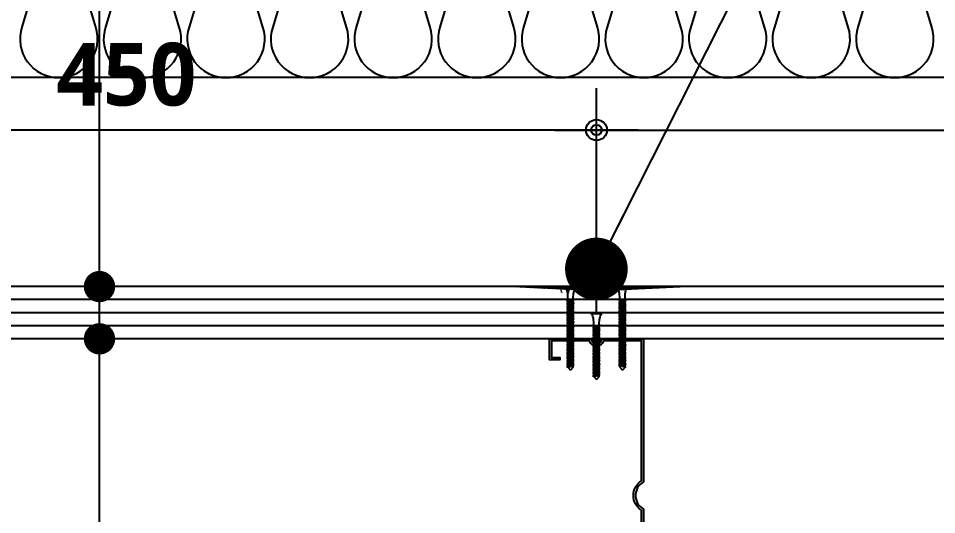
# Model space of a CAD drawing. Extents: x 200 to 24872, y 200 to 5740.
# Drawn here: x 11270.8 to 11710.3, y 4739.5 to 4977 of the extents above; entities that cross this region are included whole.
import ezdxf

# ---------------------------------------------------------------- set-up
doc = ezdxf.new("R2010")
doc.units = 0
doc.header["$LTSCALE"] = 10
doc.header["$MEASUREMENT"] = 0
doc.header["$PDSIZE"] = -2
doc.layers.get('0').update_dxf_attribs({"linetype": 'CONTINUOUS'})
doc.layers.get('Defpoints').update_dxf_attribs({"color": 143, "linetype": 'CONTINUOUS'})
for name, color, linetype in [('A-ANNO-LEAD', 4, 'CONTINUOUS'), ('A-DIM', 7, 'CONTINUOUS'), ('A-insul', 251, 'CONTINUOUS'), ('A-LEADER', 7, 'CONTINUOUS'), ('A-ST-AXIS-DIM', 7, 'CONTINUOUS'), ('A-STUD', 3, 'CONTINUOUS'), ('A-WALL-DRY', 7, 'CONTINUOUS'), ('A-WALL-GW', 4, 'CONTINUOUS'), ('나사못32', 8, 'CONTINUOUS'), ('나사못40', 8, 'CONTINUOUS'), ('조인트컴파운드', 8, 'CONTINUOUS')]:
    doc.layers.add(name, color=color, linetype=linetype)
doc.styles.add('2020음성 1차', font='NanumGothicBold.ttf')
doc.dimstyles.new('DLEADER', dxfattribs={"dimscale": 50, "dimtxt": 3, "dimasz": 3, "dimexe": 1, "dimexo": 8, "dimgap": 1, "dimtad": 1, "dimdec": 0, "dimrnd": 0.25, "dimdsep": 32, "dimtxsty": '2020음성 1차', "dimblk": 'DOT', "dimcen": 5, "dimclrd": 4, "dimclre": 4, "dimclrt": 3, "dimadec": 0, "dimazin": 0, "dimtfac": 1, "dimtdec": 0, "dimtix": 1, "dimtmove": 2, "dimatfit": 1, "dimldrblk": 'DOT', "dimfxl": 1, "dimarcsym": 0})
doc.dimstyles.new('RI-DOT-150', dxfattribs={"dimscale": 150, "dimtxt": 3, "dimasz": 1, "dimexe": 2, "dimexo": 2, "dimgap": 1, "dimtad": 1, "dimdec": 0, "dimzin": 9, "dimdsep": 46, "dimtxsty": '2020음성 1차', "dimcen": 0, "dimclrd": 256, "dimclre": 256, "dimclrt": 3, "dimadec": 0, "dimazin": 0, "dimtm": 1e-09, "dimtfac": 1, "dimtdec": 0, "dimtix": 1, "dimtmove": 2, "dimatfit": 3, "dimfxl": 1.25, "dimtolj": 1, "dimtzin": 0, "dimlwd": -1, "dimlwe": -1, "dimarcsym": 0})

# ---------------------------------------------------------------- blocks, each defined once
blk = doc.blocks.new('DIMDOT')
at = {"layer": 'A-DIM', "color": 7, "linetype": 'Continuous'}
blk.add_line((-2, 0), (2, 0), dxfattribs=at)
for radius in [0.5, 0.25]:
    blk.add_circle((0, 0), radius, dxfattribs=at)
blk = doc.blocks.new('*D139')
at = {"layer": 'A-ST-AXIS-DIM'}
for p, q in [((11547.48585798964, 4856.111153102946), (11547.48585798964, 4943.61115309353)), ((11997.48585798964, 4856.111153100814), (11997.48585798964, 4943.61115309353)), ((11557.48585798964, 4923.61115309353), (11987.48585798964, 4923.61115309353))]:
    blk.add_line(p, q, dxfattribs=at)
at = {"layer": 'Defpoints', "color": 0}
for p in [(11997.48585798964, 4923.61115309353), (11547.48585798964, 4841.111153102946), (11997.48585798964, 4841.111153100814)]:
    blk.add_point(p, dxfattribs=at)
at = {"layer": 'A-ST-AXIS-DIM', "linetype": 'ByBlock', "xscale": 10, "yscale": 10, "zscale": 10, "rotation": 180}
blk.add_blockref('DIMDOT', (11547.48585798964, 4923.61115309353), dxfattribs=at)
at = {"layer": 'A-ST-AXIS-DIM', "linetype": 'ByBlock', "xscale": 10, "yscale": 10, "zscale": 10}
blk.add_blockref('DIMDOT', (11997.48585798964, 4923.61115309353), dxfattribs=at)
at = {"layer": 'A-ST-AXIS-DIM', "color": 3, "ltscale": 10, "insert": (11772.48585798964, 4950.102630366257), "char_height": 30, "attachment_point": 5, "style": '2020음성 1차'}
blk.add_mtext('\\A1;450', dxfattribs=at)
blk = doc.blocks.new('*D140')
at = {"layer": 'A-ST-AXIS-DIM'}
for p, q in [((11097.48585798964, 4856.111153100814), (11097.48585798964, 4943.61115309353)), ((11547.48585798964, 4856.111153102946), (11547.48585798964, 4943.61115309353)), ((11537.48585798964, 4923.61115309353), (11107.48585798964, 4923.61115309353))]:
    blk.add_line(p, q, dxfattribs=at)
at = {"layer": 'Defpoints', "color": 0}
for p in [(11097.48585798964, 4923.61115309353), (11097.48585798964, 4841.111153100814), (11547.48585798964, 4841.111153102946)]:
    blk.add_point(p, dxfattribs=at)
at = {"layer": 'A-ST-AXIS-DIM', "linetype": 'ByBlock', "xscale": 10, "yscale": 10, "zscale": 10, "rotation": 180}
blk.add_blockref('DIMDOT', (11097.48585798964, 4923.61115309353), dxfattribs=at)
at = {"layer": 'A-ST-AXIS-DIM', "linetype": 'ByBlock', "xscale": 10, "yscale": 10, "zscale": 10}
blk.add_blockref('DIMDOT', (11547.48585798964, 4923.61115309353), dxfattribs=at)
at = {"layer": 'A-ST-AXIS-DIM', "color": 3, "ltscale": 10, "insert": (11322.48585798964, 4950.102630366257), "char_height": 30, "attachment_point": 5, "style": '2020음성 1차'}
blk.add_mtext('\\A1;450', dxfattribs=at)
blk = doc.blocks.new('_Dot')
at = {"color": 0, "lineweight": -2}
blk.add_line((-0.5, 0), (-1, 0), dxfattribs=at)
at = {"color": 0, "const_width": 0.5}
blk.add_lwpolyline([(-0.25, 0, 1), (0.25, 0, 1)], format="xyb", close=True, dxfattribs=at)
blk = doc.blocks.new('SYM-DOT')
at = {"layer": 'A-LEADER', "const_width": 7.5}
blk.add_lwpolyline([(-7.059022421001259, 1.842695543846275, 1), (0.4409775789987407, 1.842695543846275, 1)], format="xyb", close=True, dxfattribs=at)
blk = doc.blocks.new('kcc나사못32')
at = {"layer": '나사못32'}
for p, q in [((1.500005058944225, 30.59999868436717), (2.750005058944225, 31.99999868427403)), ((4.000005058944225, 30.49999868427403), (2.750005058944225, 31.99999868427403)), ((1.500005058944225, 29.89999868441373), (1.000005058944225, 29.59999868436717)), ((1.000005058944225, 29.59999868436717), (1.500005058944225, 29.2999986843206)), ((1.500005058944225, 28.59999868436716), (1.000005058944225, 28.2999986843206)), ((1.000005058944225, 28.2999986843206), (1.500005058944225, 27.99999868427403)), ((1.500005058944225, 27.2999986843206), (1.000005058944225, 26.99999868427403)), ((1.000005058944225, 26.99999868427403), (1.500005058944225, 26.69999868422747)), ((1.500005058944225, 30.59999868436717), (1.500005058944225, 29.89999868441373)), ((4.000005058944225, 30.49999868427403), (1.500005058944225, 29.89999868441373)), ((4.000005058944225, 29.89999868441373), (1.500005058944225, 29.89999868441373)), ((4.000005058944225, 29.89999868441373), (1.500005058944225, 29.2999986843206)), ((1.500005058944225, 29.2999986843206), (1.500005058944225, 28.59999868436716)), ((4.000005058944225, 29.19999868422747), (1.500005058944225, 28.59999868436716)), ((4.000005058944225, 28.59999868436716), (1.500005058944225, 28.59999868436716)), ((4.000005058944225, 28.59999868436716), (1.500005058944225, 27.99999868427403)), ((1.500005058944225, 27.99999868427403), (1.500005058944225, 27.2999986843206)), ((4.000005058944225, 27.89999868441373), (1.500005058944225, 27.2999986843206)), ((4.000005058944225, 27.2999986843206), (1.500005058944225, 27.2999986843206)), ((4.000005058944225, 27.2999986843206), (1.500005058944225, 26.69999868422747)), ((1.500005058944225, 26.69999868422747), (1.500005058944225, 25.99999868427403)), ((4.000005058944225, 26.59999868436717), (1.500005058944225, 25.99999868427403)), ((4.000005058944225, 30.49999868427403), (4.500005058944224, 30.19999868422747)), ((4.500005058944224, 30.19999868422747), (4.000005058944225, 29.89999868441373)), ((4.000005058944225, 29.89999868441373), (4.000005058944225, 29.19999868422747)), ((4.000005058944225, 29.19999868422747), (4.500005058944224, 28.89999868441373)), ((4.500005058944224, 28.89999868441373), (4.000005058944225, 28.59999868436716)), ((4.000005058944225, 28.59999868436716), (4.000005058944225, 27.89999868441373)), ((4.000005058944225, 27.89999868441373), (4.500005058944224, 27.59999868436717)), ((4.500005058944224, 27.59999868436717), (4.000005058944225, 27.2999986843206)), ((4.000005058944225, 27.2999986843206), (4.000005058944225, 26.59999868436717)), ((4.000005058944225, 26.59999868436717), (4.500005058944224, 26.2999986843206)), ((1.500005058944225, 25.99999868427403), (1.000005058944225, 25.69999868422747)), ((1.000005058944225, 25.69999868422747), (1.500005058944225, 25.39999868441373)), ((1.500005058944225, 24.69999868422747), (1.000005058944225, 24.39999868441373)), ((1.000005058944225, 24.39999868441373), (1.500005058944225, 24.09999868436717)), ((1.500005058944225, 23.39999868441373), (1.000005058944225, 23.09999868436717)), ((1.000005058944225, 23.09999868436717), (1.500005058944225, 22.7999986843206)), ((1.500005058944225, 22.09999868436717), (1.000005058944225, 21.7999986843206)), ((4.000005058944225, 25.99999868427403), (1.500005058944225, 25.99999868427403)), ((4.000005058944225, 25.99999868427403), (1.500005058944225, 25.39999868441373)), ((1.500005058944225, 25.39999868441373), (1.500005058944225, 24.69999868422747)), ((4.000005058944225, 25.2999986843206), (1.500005058944225, 24.69999868422747)), ((4.000005058944225, 24.69999868422747), (1.500005058944225, 24.69999868422747)), ((4.000005058944225, 24.69999868422747), (1.500005058944225, 24.09999868436717)), ((1.500005058944225, 24.09999868436717), (1.500005058944225, 23.39999868441373)), ((4.000005058944225, 23.99999868427403), (1.500005058944225, 23.39999868441373)), ((4.000005058944225, 23.39999868441373), (1.500005058944225, 23.39999868441373)), ((4.000005058944225, 23.39999868441373), (1.500005058944225, 22.7999986843206)), ((1.500005058944225, 22.7999986843206), (1.500005058944225, 22.09999868436717)), ((4.000005058944225, 22.69999868422747), (1.500005058944225, 22.09999868436717)), ((4.000005058944225, 22.09999868436717), (1.500005058944225, 22.09999868436717)), ((4.000005058944225, 22.09999868436717), (1.500005058944225, 21.49999868427403)), ((4.500005058944224, 26.2999986843206), (4.000005058944225, 25.99999868427403)), ((4.000005058944225, 25.99999868427403), (4.000005058944225, 25.2999986843206)), ((4.000005058944225, 25.2999986843206), (4.500005058944224, 24.99999868427404)), ((4.500005058944224, 24.99999868427404), (4.000005058944225, 24.69999868422747)), ((4.000005058944225, 24.69999868422747), (4.000005058944225, 23.99999868427403)), ((4.000005058944225, 23.99999868427403), (4.500005058944224, 23.69999868422747)), ((4.500005058944224, 23.69999868422747), (4.000005058944225, 23.39999868441373)), ((4.000005058944225, 23.39999868441373), (4.000005058944225, 22.69999868422747)), ((4.000005058944225, 22.69999868422747), (4.500005058944224, 22.39999868441373)), ((4.500005058944224, 22.39999868441373), (4.000005058944225, 22.09999868436717)), ((4.000005058944225, 22.09999868436717), (4.000005058944225, 21.39999868441373)), ((1.000005058944225, 21.7999986843206), (1.500005058944225, 21.49999868427403)), ((1.500005058944225, 20.7999986843206), (1.000005058944225, 20.49999868427403)), ((1.000005058944225, 20.49999868427403), (1.500005058944225, 20.19999868422747)), ((1.500005058944225, 19.49999868427403), (1.000005058944225, 19.19999868422747)), ((1.000005058944225, 19.19999868422747), (1.500005058944225, 18.89999868441373)), ((1.500005058944225, 18.19999868422747), (1.000005058944225, 17.89999868441373)), ((1.000005058944225, 17.89999868441373), (1.500005058944225, 17.59999868436716)), ((1.500005058944225, 21.49999868427403), (1.500005058944225, 20.7999986843206)), ((4.000005058944225, 21.39999868441373), (1.500005058944225, 20.7999986843206)), ((4.000005058944225, 20.7999986843206), (1.500005058944225, 20.7999986843206)), ((4.000005058944225, 20.7999986843206), (1.500005058944225, 20.19999868422747)), ((1.500005058944225, 20.19999868422747), (1.500005058944225, 19.49999868427403)), ((4.000005058944225, 20.09999868436716), (1.500005058944225, 19.49999868427403)), ((4.000005058944225, 19.49999868427403), (1.500005058944225, 19.49999868427403)), ((4.000005058944225, 19.49999868427403), (1.500005058944225, 18.89999868441373)), ((1.500005058944225, 18.89999868441373), (1.500005058944225, 18.19999868422747)), ((4.000005058944225, 18.7999986843206), (1.500005058944225, 18.19999868422747)), ((4.000005058944225, 18.19999868422747), (1.500005058944225, 18.19999868422747)), ((4.000005058944225, 18.19999868422747), (1.500005058944225, 17.59999868436716)), ((1.500005058944225, 17.59999868436716), (1.500005058944225, 16.89999868441373)), ((4.000005058944225, 21.39999868441373), (4.500005058944224, 21.09999868436716)), ((4.500005058944224, 21.09999868436716), (4.000005058944225, 20.7999986843206)), ((4.000005058944225, 20.7999986843206), (4.000005058944225, 20.09999868436716)), ((4.000005058944225, 20.09999868436716), (4.500005058944224, 19.7999986843206)), ((4.500005058944224, 19.7999986843206), (4.000005058944225, 19.49999868427403)), ((4.000005058944225, 19.49999868427403), (4.000005058944225, 18.7999986843206)), ((4.000005058944225, 18.7999986843206), (4.500005058944224, 18.49999868427403)), ((4.500005058944224, 18.49999868427403), (4.000005058944225, 18.19999868422747)), ((4.000005058944225, 18.19999868422747), (4.000005058944225, 17.49999868427403)), ((1.500005058944225, 16.89999868441373), (1.000005058944225, 16.59999868436716)), ((1.000005058944225, 16.59999868436716), (1.500005058944225, 16.2999986843206)), ((1.500005058944225, 15.59999868436716), (1.000005058944225, 15.2999986843206)), ((1.000005058944225, 15.2999986843206), (1.500005058944225, 14.99999868427403)), ((1.500005058944225, 14.2999986843206), (1.000005058944225, 13.99999868427403)), ((1.000005058944225, 13.99999868427403), (1.500005058944225, 13.69999868422747)), ((4.000005058944225, 17.49999868427403), (1.500005058944225, 16.89999868441373)), ((4.000005058944225, 16.89999868441373), (1.500005058944225, 16.89999868441373)), ((4.000005058944225, 16.89999868441373), (1.500005058944225, 16.2999986843206)), ((1.500005058944225, 16.2999986843206), (1.500005058944225, 15.59999868436716)), ((4.000005058944225, 16.19999868422747), (1.500005058944225, 15.59999868436716)), ((4.000005058944225, 15.59999868436716), (1.500005058944225, 15.59999868436716)), ((4.000005058944225, 15.59999868436716), (1.500005058944225, 14.99999868427403)), ((1.500005058944225, 14.99999868427403), (1.500005058944225, 14.2999986843206)), ((4.000005058944225, 14.89999868441373), (1.500005058944225, 14.2999986843206)), ((4.000005058944225, 14.2999986843206), (1.500005058944225, 14.2999986843206)), ((4.000005058944225, 14.2999986843206), (1.500005058944225, 13.69999868422747)), ((1.500005058944225, 13.69999868422747), (1.500005058944225, 12.99999868427403)), ((4.000005058944225, 13.59999868436716), (1.500005058944225, 12.99999868427403)), ((4.000005058944225, 17.49999868427403), (4.500005058944224, 17.19999868422746)), ((4.500005058944224, 17.19999868422746), (4.000005058944225, 16.89999868441373)), ((4.000005058944225, 16.89999868441373), (4.000005058944225, 16.19999868422747)), ((4.000005058944225, 16.19999868422747), (4.500005058944224, 15.89999868441373)), ((4.500005058944224, 15.89999868441373), (4.000005058944225, 15.59999868436716)), ((4.000005058944225, 15.59999868436716), (4.000005058944225, 14.89999868441373)), ((4.000005058944225, 14.89999868441373), (4.500005058944224, 14.59999868436716)), ((4.500005058944224, 14.59999868436716), (4.000005058944225, 14.2999986843206)), ((4.000005058944225, 14.2999986843206), (4.000005058944225, 13.59999868436716)), ((4.000005058944225, 13.59999868436716), (4.500005058944224, 13.2999986843206)), ((4.500005058944224, 13.2999986843206), (4.000005058944225, 12.99999868427403)), ((1.500005058944225, 12.99999868427403), (1.000005058944225, 12.69999868422746)), ((1.000005058944225, 12.69999868422746), (1.500005058944225, 12.39999868441373)), ((1.500005058944225, 11.69999868422746), (1.000005058944225, 11.39999868441373)), ((1.000005058944225, 11.39999868441373), (1.500005058944225, 11.09999868436716)), ((1.500005058944225, 10.39999868441373), (1.000005058944225, 10.09999868436716)), ((1.000005058944225, 10.09999868436716), (1.500005058944225, 9.799998684320597)), ((1.500005058944225, 9.099998684367165), (1.000005058944225, 8.799998684320597)), ((1.000005058944225, 8.799998684320597), (1.500005058944225, 8.499998684274033)), ((4.000005058944225, 12.99999868427403), (1.500005058944225, 12.99999868427403)), ((4.000005058944225, 12.99999868427403), (1.500005058944225, 12.39999868441373)), ((1.500005058944225, 12.39999868441373), (1.500005058944225, 11.69999868422746)), ((4.000005058944225, 12.2999986843206), (1.500005058944225, 11.69999868422746)), ((4.000005058944225, 11.69999868422746), (1.500005058944225, 11.69999868422746)), ((4.000005058944225, 11.69999868422746), (1.500005058944225, 11.09999868436716)), ((1.500005058944225, 11.09999868436716), (1.500005058944225, 10.39999868441373)), ((4.000005058944225, 10.99999868427403), (1.500005058944225, 10.39999868441373)), ((4.000005058944225, 10.39999868441373), (1.500005058944225, 10.39999868441373)), ((4.000005058944225, 10.39999868441373), (1.500005058944225, 9.799998684320597)), ((1.500005058944225, 9.799998684320597), (1.500005058944225, 9.099998684367165)), ((4.000005058944225, 9.699998684227467), (1.500005058944225, 9.099998684367165)), ((4.000005058944225, 9.099998684367165), (1.500005058944225, 9.099998684367165)), ((4.000005058944225, 9.099998684367165), (1.500005058944225, 8.499998684274033)), ((4.000005058944225, 12.99999868427403), (4.000005058944225, 12.2999986843206)), ((4.000005058944225, 12.2999986843206), (4.500005058944224, 11.99999868427403)), ((4.500005058944224, 11.99999868427403), (4.000005058944225, 11.69999868422746)), ((4.000005058944225, 11.69999868422746), (4.000005058944225, 10.99999868427403)), ((4.000005058944225, 10.99999868427403), (4.500005058944224, 10.69999868422746)), ((4.500005058944224, 10.69999868422746), (4.000005058944225, 10.39999868441373)), ((4.000005058944225, 10.39999868441373), (4.000005058944225, 9.699998684227467)), ((4.000005058944225, 9.699998684227467), (4.500005058944224, 9.399998684413733)), ((4.500005058944224, 9.399998684413733), (4.000005058944225, 9.099998684367165)), ((4.000005058944225, 9.099998684367165), (4.000005058944225, 8.399998684413731)), ((1.500005058944225, 7.799998684320598), (1.000005058944225, 7.499998684274032)), ((1.000005058944225, 7.499998684274032), (1.500005058944225, 7.199998684227466)), ((1.500005058944225, 6.499998684274032), (1.000005058944225, 6.199998684227466)), ((1.000005058944225, 6.199998684227466), (1.500005058944225, 5.899998684413731)), ((1.500005058944225, 8.499998684274033), (1.500005058944225, 7.799998684320598)), ((4.000005058944225, 8.399998684413731), (1.500005058944225, 7.799998684320598)), ((4.000005058944225, 7.799998684320598), (1.500005058944225, 7.799998684320598)), ((4.000005058944225, 7.799998684320598), (1.500005058944225, 7.199998684227466)), ((1.500005058944225, 7.199998684227466), (1.500005058944225, 6.499998684274032)), ((4.000005058944225, 7.099998684367164), (1.500005058944225, 6.499998684274032)), ((4.000005058944225, 6.499998684274032), (1.500005058944225, 6.499998684274032)), ((4.000005058944225, 6.499998684274032), (1.500005058944225, 5.899998684413731)), ((1.500005058944225, 5.899998684413731), (1.500005058944225, 5.399998684413731)), ((4.000005058944225, 8.399998684413731), (4.500005058944224, 8.099998684367165)), ((4.500005058944224, 8.099998684367165), (4.000005058944225, 7.799998684320598)), ((4.000005058944225, 7.799998684320598), (4.000005058944225, 7.099998684367164)), ((4.000005058944225, 7.099998684367164), (4.500005058944224, 6.799998684320598)), ((4.500005058944224, 6.799998684320598), (4.000005058944225, 6.499998684274032)), ((4.000005058944225, 6.499998684274032), (4.000005058944225, 5.399998684413731)), ((5.0589442253e-06, -1.3157259673e-06), (5.0589442253e-06, 0.3999986844137311)), ((5.500005058944224, 0.3999986844137311), (5.0589442253e-06, 0.3999986844137311)), ((5.500005058944224, -1.3157259673e-06), (5.500005058944224, 0.3999986844137311)), ((5.500005058944224, -1.3157259673e-06), (5.0589442253e-06, -1.3157259673e-06))]:
    blk.add_line(p, q, dxfattribs=at)
at = {"layer": '나사못32', "extrusion": (0, 0, -1)}
blk.add_ellipse((5.0589442253e-06, 5.399998684413731), major_axis=(1.549203e-10, 5), ratio=0.3, start_param=1.570796326785601, end_param=3.141592653486512, dxfattribs=at)
at = {"layer": '나사못32'}
blk.add_ellipse((5.500005058944224, 5.399998684413731), major_axis=(2.59983e-11, 5), ratio=0.3, start_param=1.570796326796456, end_param=3.141592653607123, dxfattribs=at)
blk = doc.blocks.new('kcc나사못40')
at = {"layer": '나사못40'}
for p, q in [((1.500000002384354, 38.49999986732496), (2.750000002384354, 39.99999986732496)), ((4.000000002384353, 38.59999986732497), (2.750000002384354, 39.99999986732496)), ((1.500000002384354, 38.49999986732496), (1.000000002384354, 38.19999986732496)), ((1.000000002384354, 38.19999986732496), (1.500000002384354, 37.89999986732496)), ((1.500000002384354, 37.19999986732496), (1.000000002384354, 36.89999986732496)), ((1.000000002384354, 36.89999986732496), (1.500000002384354, 36.59999986732497)), ((1.500000002384382, 35.89999986732498), (1.000000002384382, 35.59999986732497)), ((1.000000002384382, 35.59999986732497), (1.500000002384382, 35.29999986732498)), ((1.500000002384354, 38.49999986732496), (4.000000002384353, 37.89999986732496)), ((1.500000002384354, 37.89999986732496), (4.000000002384353, 37.29999986732497)), ((1.500000002384354, 37.89999986732495), (1.500000002384354, 37.19999986732496)), ((1.500000002384354, 37.89999986732495), (4.000000002384353, 37.89999986732496)), ((1.500000002384354, 37.19999986732496), (4.000000002384353, 36.59999986732497)), ((1.500000002384354, 36.59999986732497), (4.000000002384353, 35.99999986732497)), ((1.500000002384382, 36.59999986732497), (1.500000002384382, 35.89999986732496)), ((1.500000002384382, 36.59999986732497), (4.000000002384311, 36.59999986732497)), ((1.500000002384382, 35.89999986732498), (4.000000002384382, 35.29999986732498)), ((1.500000002384382, 35.29999986732498), (4.000000002384382, 34.69999986732498)), ((1.50000000238441, 35.29999986732498), (1.50000000238441, 34.59999986732498)), ((1.500000002384382, 35.29999986732498), (4.000000002384382, 35.29999986732498)), ((4.000000002384339, 38.59999986732497), (4.000000002384326, 37.89999986732496)), ((4.000000002384353, 37.89999986732496), (4.500000002384353, 37.59999986732497)), ((4.500000002384353, 37.59999986732497), (4.000000002384353, 37.29999986732497)), ((4.000000002384326, 37.29999986732496), (4.000000002384311, 36.59999986732497)), ((4.000000002384353, 36.59999986732497), (4.500000002384353, 36.29999986732499)), ((4.500000002384353, 36.29999986732499), (4.000000002384353, 35.99999986732497)), ((4.000000002384353, 35.99999986732497), (4.000000002384339, 35.29999986732498)), ((4.000000002384382, 35.29999986732498), (4.500000002384382, 34.999999867325)), ((1.50000000238441, 34.599999867325), (1.00000000238441, 34.299999867325)), ((1.00000000238441, 34.299999867325), (1.50000000238441, 33.999999867325)), ((1.500000002384439, 33.29999986732501), (1.000000002384439, 32.99999986732502)), ((1.000000002384439, 32.99999986732502), (1.500000002384439, 32.69999986732502)), ((1.500000002384467, 31.99999986732503), (1.000000002384467, 31.69999986732503)), ((1.000000002384467, 31.69999986732503), (1.500000002384467, 31.39999986732504)), ((1.50000000238441, 34.599999867325), (4.00000000238441, 33.999999867325)), ((1.500000002384439, 33.999999867325), (1.500000002384439, 33.299999867325)), ((1.50000000238441, 33.999999867325), (4.00000000238441, 33.39999986732501)), ((1.500000002384439, 33.999999867325), (4.000000002384368, 33.999999867325)), ((1.500000002384439, 33.29999986732501), (4.000000002384439, 32.69999986732502)), ((1.500000002384439, 32.69999986732502), (4.000000002384439, 32.09999986732503)), ((1.500000002384467, 32.69999986732502), (1.500000002384467, 31.99999986732502)), ((1.500000002384467, 32.69999986732502), (4.000000002384439, 32.69999986732502)), ((1.500000002384467, 31.99999986732503), (4.000000002384467, 31.39999986732504)), ((1.500000002384496, 31.39999986732504), (1.500000002384496, 30.69999986732503)), ((1.500000002384467, 31.39999986732504), (4.000000002384467, 30.79999986732504)), ((1.500000002384496, 31.39999986732504), (4.000000002384425, 31.39999986732504)), ((4.500000002384382, 34.999999867325), (4.000000002384382, 34.69999986732498)), ((4.000000002384382, 34.69999986732498), (4.000000002384368, 33.999999867325)), ((4.00000000238441, 33.999999867325), (4.50000000238441, 33.69999986732502)), ((4.50000000238441, 33.69999986732502), (4.00000000238441, 33.39999986732501)), ((4.00000000238441, 33.39999986732501), (4.000000002384396, 32.69999986732502)), ((4.000000002384439, 32.69999986732502), (4.500000002384438, 32.39999986732504)), ((4.500000002384438, 32.39999986732504), (4.000000002384439, 32.09999986732503)), ((4.000000002384439, 32.09999986732503), (4.000000002384425, 31.39999986732504)), ((4.000000002384467, 31.39999986732504), (4.500000002384467, 31.09999986732506)), ((4.500000002384467, 31.09999986732506), (4.000000002384467, 30.79999986732504)), ((4.000000002384467, 30.79999986732504), (4.000000002384454, 30.09999986732506)), ((1.500000002384496, 30.69999986732505), (1.000000002384496, 30.39999986732505)), ((1.000000002384496, 30.39999986732505), (1.500000002384496, 30.09999986732506)), ((1.500000002384524, 29.39999986732507), (1.000000002384524, 29.09999986732507)), ((1.000000002384524, 29.09999986732507), (1.500000002384524, 28.79999986732507)), ((1.500000002384552, 28.09999986732508), (1.000000002384552, 27.79999986732509)), ((1.000000002384552, 27.79999986732509), (1.500000002384552, 27.49999986732509)), ((1.500000002384581, 26.7999998673251), (1.000000002384581, 26.4999998673251)), ((1.000000002384581, 26.4999998673251), (1.500000002384581, 26.19999986732511)), ((1.500000002384496, 30.69999986732505), (4.000000002384496, 30.09999986732506)), ((1.500000002384496, 30.09999986732506), (4.000000002384496, 29.49999986732506)), ((1.500000002384524, 30.09999986732506), (1.500000002384524, 29.39999986732505)), ((1.500000002384524, 30.09999986732506), (4.000000002384454, 30.09999986732506)), ((1.500000002384524, 29.39999986732507), (4.000000002384524, 28.79999986732507)), ((1.500000002384552, 28.79999986732507), (1.500000002384552, 28.09999986732507)), ((1.500000002384524, 28.79999986732507), (4.000000002384524, 28.19999986732508)), ((1.500000002384552, 28.79999986732507), (4.000000002384481, 28.79999986732507)), ((1.500000002384552, 28.09999986732508), (4.000000002384552, 27.49999986732509)), ((1.500000002384552, 27.49999986732509), (4.000000002384552, 26.89999986732509)), ((1.500000002384581, 27.49999986732509), (1.500000002384581, 26.79999986732509)), ((1.500000002384581, 27.49999986732509), (4.00000000238451, 27.49999986732509)), ((1.500000002384581, 26.7999998673251), (4.000000002384581, 26.19999986732511)), ((4.000000002384496, 30.09999986732506), (4.500000002384496, 29.79999986732507)), ((4.500000002384496, 29.79999986732507), (4.000000002384496, 29.49999986732506)), ((4.000000002384496, 29.49999986732506), (4.000000002384481, 28.79999986732507)), ((4.000000002384524, 28.79999986732507), (4.500000002384523, 28.49999986732509)), ((4.500000002384523, 28.49999986732509), (4.000000002384524, 28.19999986732508)), ((4.000000002384524, 28.19999986732508), (4.00000000238451, 27.49999986732509)), ((4.000000002384552, 27.49999986732509), (4.500000002384552, 27.1999998673251)), ((4.500000002384552, 27.1999998673251), (4.000000002384552, 26.89999986732509)), ((4.000000002384552, 26.89999986732509), (4.000000002384538, 26.19999986732511)), ((1.500000002384609, 25.49999986732512), (1.000000002384609, 25.19999986732512)), ((1.000000002384609, 25.19999986732512), (1.500000002384609, 24.89999986732512)), ((1.500000002384638, 24.19999986732513), (1.000000002384638, 23.89999986732513)), ((1.000000002384638, 23.89999986732513), (1.500000002384638, 23.59999986732514)), ((1.500000002384666, 22.89999986732515), (1.000000002384666, 22.59999986732515)), ((1.000000002384666, 22.59999986732515), (1.500000002384666, 22.29999986732515)), ((1.500000002384609, 26.19999986732511), (1.500000002384609, 25.4999998673251)), ((1.500000002384581, 26.19999986732511), (4.000000002384581, 25.59999986732511)), ((1.500000002384609, 26.19999986732511), (4.000000002384538, 26.19999986732511)), ((1.500000002384609, 25.49999986732512), (4.000000002384609, 24.89999986732512)), ((1.500000002384609, 24.89999986732512), (4.000000002384609, 24.29999986732513)), ((1.500000002384638, 24.89999986732512), (1.500000002384638, 24.19999986732512)), ((1.500000002384638, 24.89999986732512), (4.000000002384566, 24.89999986732512)), ((1.500000002384638, 24.19999986732513), (4.000000002384638, 23.59999986732514)), ((1.500000002384666, 23.59999986732514), (1.500000002384666, 22.89999986732514)), ((1.500000002384638, 23.59999986732514), (4.000000002384638, 22.99999986732514)), ((1.500000002384666, 23.59999986732514), (4.000000002384596, 23.59999986732514)), ((1.500000002384666, 22.89999986732515), (4.000000002384666, 22.29999986732515)), ((1.500000002384666, 22.29999986732515), (4.000000002384666, 21.69999986732516)), ((1.500000002384695, 22.29999986732515), (1.500000002384695, 21.59999986732515)), ((1.500000002384666, 22.29999986732515), (4.000000002384623, 22.29999986732515)), ((4.000000002384581, 26.19999986732511), (4.500000002384581, 25.89999986732512)), ((4.500000002384581, 25.89999986732512), (4.000000002384581, 25.59999986732511)), ((4.000000002384581, 25.59999986732511), (4.000000002384566, 24.89999986732512)), ((4.000000002384609, 24.89999986732512), (4.500000002384608, 24.59999986732514)), ((4.500000002384608, 24.59999986732514), (4.000000002384609, 24.29999986732513)), ((4.000000002384609, 24.29999986732513), (4.000000002384596, 23.59999986732514)), ((4.000000002384638, 23.59999986732514), (4.500000002384637, 23.29999986732516)), ((4.500000002384637, 23.29999986732516), (4.000000002384638, 22.99999986732514)), ((4.000000002384638, 22.99999986732514), (4.000000002384623, 22.29999986732515)), ((4.000000002384666, 22.29999986732515), (4.500000002384666, 21.99999986732517)), ((4.500000002384666, 21.99999986732517), (4.000000002384666, 21.69999986732516)), ((1.500000002384695, 21.59999986732517), (1.000000002384695, 21.29999986732517)), ((1.000000002384695, 21.29999986732517), (1.500000002384695, 20.99999986732517)), ((1.500000002384723, 20.29999986732518), (1.000000002384723, 19.99999986732518)), ((1.000000002384723, 19.99999986732518), (1.500000002384723, 19.69999986732519)), ((1.500000002384751, 18.9999998673252), (1.000000002384751, 18.6999998673252)), ((1.000000002384751, 18.6999998673252), (1.500000002384751, 18.39999986732521)), ((1.50000000238478, 17.69999986732521), (1.00000000238478, 17.39999986732522)), ((1.500000002384695, 21.59999986732517), (4.000000002384695, 20.99999986732517)), ((1.500000002384723, 20.99999986732517), (1.500000002384723, 20.29999986732517)), ((1.500000002384695, 20.99999986732517), (4.000000002384695, 20.39999986732518)), ((1.500000002384695, 20.99999986732517), (4.000000002384695, 20.99999986732517)), ((1.500000002384723, 20.29999986732518), (4.000000002384724, 19.69999986732519)), ((1.500000002384723, 19.69999986732519), (4.000000002384724, 19.09999986732519)), ((1.500000002384751, 19.69999986732519), (1.500000002384751, 18.99999986732519)), ((1.500000002384751, 19.69999986732519), (4.000000002384724, 19.69999986732519)), ((1.500000002384751, 18.9999998673252), (4.000000002384751, 18.39999986732521)), ((1.50000000238478, 18.39999986732521), (1.50000000238478, 17.6999998673252)), ((1.500000002384751, 18.39999986732521), (4.000000002384751, 17.79999986732521)), ((1.50000000238478, 18.39999986732521), (4.000000002384709, 18.39999986732521)), ((1.50000000238478, 17.69999986732521), (4.00000000238478, 17.09999986732522)), ((4.000000002384666, 21.69999986732516), (4.000000002384652, 20.99999986732517)), ((4.000000002384695, 20.99999986732517), (4.500000002384695, 20.69999986732519)), ((4.500000002384695, 20.69999986732519), (4.000000002384695, 20.39999986732518)), ((4.000000002384695, 20.39999986732518), (4.00000000238468, 19.69999986732519)), ((4.000000002384724, 19.69999986732519), (4.500000002384723, 19.39999986732521)), ((4.500000002384723, 19.39999986732521), (4.000000002384724, 19.09999986732519)), ((4.000000002384724, 19.09999986732519), (4.000000002384709, 18.39999986732521)), ((4.000000002384751, 18.39999986732521), (4.500000002384751, 18.09999986732522)), ((4.500000002384751, 18.09999986732522), (4.000000002384751, 17.79999986732521)), ((4.000000002384751, 17.79999986732521), (4.000000002384737, 17.09999986732522)), ((1.00000000238478, 17.39999986732522), (1.50000000238478, 17.09999986732522)), ((1.500000002384808, 16.39999986732523), (1.000000002384808, 16.09999986732524)), ((1.000000002384808, 16.09999986732524), (1.500000002384808, 15.79999986732524)), ((1.500000002384837, 15.09999986732525), (1.000000002384837, 14.79999986732525)), ((1.000000002384837, 14.79999986732525), (1.500000002384837, 14.49999986732526)), ((1.500000002384865, 13.79999986732527), (1.000000002384865, 13.49999986732527)), ((1.000000002384865, 13.49999986732527), (1.500000002384865, 13.19999986732527)), ((1.50000000238478, 17.09999986732522), (4.00000000238478, 16.49999986732523)), ((1.500000002384808, 17.09999986732522), (1.500000002384808, 16.39999986732522)), ((1.50000000238478, 17.09999986732522), (4.000000002384737, 17.09999986732522)), ((1.500000002384808, 16.39999986732523), (4.000000002384808, 15.79999986732524)), ((1.500000002384837, 15.79999986732524), (1.500000002384837, 15.09999986732523)), ((1.500000002384808, 15.79999986732524), (4.000000002384808, 15.19999986732524)), ((1.500000002384837, 15.79999986732524), (4.000000002384766, 15.79999986732524)), ((1.500000002384837, 15.09999986732525), (4.000000002384836, 14.49999986732526)), ((1.500000002384837, 14.49999986732526), (4.000000002384836, 13.89999986732526)), ((1.500000002384865, 14.49999986732526), (1.500000002384865, 13.79999986732525)), ((1.500000002384865, 14.49999986732526), (4.000000002384794, 14.49999986732526)), ((1.500000002384865, 13.79999986732527), (4.000000002384866, 13.19999986732527)), ((1.500000002384894, 13.19999986732527), (1.500000002384894, 12.49999986732527)), ((1.500000002384865, 13.19999986732527), (4.000000002384866, 12.59999986732528)), ((1.500000002384894, 13.19999986732527), (4.000000002384823, 13.19999986732527)), ((4.00000000238478, 17.09999986732522), (4.50000000238478, 16.79999986732524)), ((4.50000000238478, 16.79999986732524), (4.00000000238478, 16.49999986732523)), ((4.00000000238478, 16.49999986732523), (4.000000002384766, 15.79999986732524)), ((4.000000002384808, 15.79999986732524), (4.500000002384809, 15.49999986732526)), ((4.500000002384809, 15.49999986732526), (4.000000002384808, 15.19999986732524)), ((4.000000002384808, 15.19999986732524), (4.000000002384794, 14.49999986732526)), ((4.000000002384836, 14.49999986732526), (4.500000002384836, 14.19999986732527)), ((4.500000002384836, 14.19999986732527), (4.000000002384836, 13.89999986732526)), ((4.000000002384836, 13.89999986732526), (4.000000002384823, 13.19999986732527)), ((4.000000002384866, 13.19999986732527), (4.500000002384866, 12.89999986732529)), ((1.500000002384894, 12.49999986732528), (1.000000002384894, 12.19999986732529)), ((1.000000002384894, 12.19999986732529), (1.500000002384894, 11.89999986732529)), ((1.500000002384922, 11.1999998673253), (1.000000002384922, 10.8999998673253)), ((1.000000002384922, 10.8999998673253), (1.500000002384922, 10.59999986732531)), ((1.50000000238495, 9.89999986732532), (1.00000000238495, 9.599999867325323)), ((1.00000000238495, 9.599999867325323), (1.50000000238495, 9.299999867325324)), ((1.500000002384894, 12.49999986732528), (4.000000002384893, 11.89999986732529)), ((1.500000002384894, 11.89999986732529), (4.000000002384893, 11.2999998673253)), ((1.500000002384922, 11.89999986732529), (1.500000002384922, 11.19999986732529)), ((1.500000002384922, 11.89999986732529), (4.000000002384851, 11.89999986732529)), ((1.500000002384922, 11.1999998673253), (4.000000002384922, 10.59999986732531)), ((1.50000000238495, 10.59999986732531), (1.50000000238495, 9.899999867325308)), ((1.500000002384922, 10.59999986732531), (4.000000002384922, 9.999999867325315)), ((1.50000000238495, 10.59999986732531), (4.000000002384879, 10.59999986732531)), ((1.50000000238495, 9.89999986732532), (4.00000000238495, 9.299999867325324)), ((1.50000000238495, 9.299999867325324), (4.00000000238495, 8.699999867325332)), ((1.500000002384979, 9.299999867325324), (1.500000002384979, 8.599999867325323)), ((1.500000002384979, 9.299999867325324), (4.000000002384908, 9.299999867325324)), ((4.500000002384866, 12.89999986732529), (4.000000002384866, 12.59999986732528)), ((4.000000002384866, 12.59999986732528), (4.000000002384851, 11.89999986732529)), ((4.000000002384893, 11.89999986732529), (4.500000002384893, 11.59999986732531)), ((4.500000002384893, 11.59999986732531), (4.000000002384893, 11.2999998673253)), ((4.000000002384893, 11.2999998673253), (4.000000002384879, 10.59999986732531)), ((4.000000002384922, 10.59999986732531), (4.500000002384922, 10.29999986732532)), ((4.500000002384922, 10.29999986732532), (4.000000002384922, 9.999999867325315)), ((4.000000002384922, 9.999999867325315), (4.000000002384908, 9.299999867325324)), ((4.00000000238495, 9.299999867325324), (4.50000000238495, 8.999999867325341)), ((4.50000000238495, 8.999999867325341), (4.00000000238495, 8.699999867325332)), ((1.500000002384979, 8.599999867325337), (1.000000002384979, 8.29999986732534)), ((1.000000002384979, 8.29999986732534), (1.500000002384979, 7.999999867325343)), ((1.500000002385007, 7.299999867325353), (1.000000002385007, 6.999999867325357)), ((1.000000002385007, 6.999999867325357), (1.500000002385007, 6.699999867325361)), ((1.500000002384979, 8.599999867325337), (4.000000002384978, 7.999999867325343)), ((1.500000002385007, 7.999999867325343), (1.500000002385007, 7.299999867325339)), ((1.500000002384979, 7.999999867325343), (4.000000002384978, 7.399999867325348)), ((1.500000002384979, 7.999999867325343), (4.000000002384978, 7.999999867325343)), ((1.500000002385007, 7.299999867325353), (4.000000002385007, 6.699999867325361)), ((1.500000002385007, 6.699999867325361), (4.000000002385007, 6.099999867325366)), ((1.500000002385007, 6.699999867325361), (4.000000002384965, 6.699999867325361)), ((1.500000002385007, 6.699999867325361), (1.500000002385021, 5.399999867325383)), ((4.00000000238495, 8.699999867325332), (4.000000002384936, 7.999999867325343)), ((4.000000002384978, 7.999999867325343), (4.500000002384978, 7.699999867325361)), ((4.500000002384978, 7.699999867325361), (4.000000002384978, 7.399999867325348)), ((4.000000002384978, 7.399999867325348), (4.000000002384965, 6.699999867325361)), ((4.000000002385007, 6.699999867325361), (4.500000002385007, 6.399999867325377)), ((4.500000002385007, 6.399999867325377), (4.000000002385007, 6.099999867325366)), ((4.000000002385007, 6.099999867325366), (4.000000002384994, 5.399999867325377)), ((2.384354e-09, 0.3999998673249578), (5.500000002384354, 0.3999998673249578)), ((2.384354e-09, -1.326750407e-07), (2.384354e-09, 0.3999998673249578)), ((5.500000002384354, -1.326750407e-07), (5.500000002384354, 0.3999998673249578)), ((2.384354e-09, -1.326750407e-07), (5.500000002384354, -1.326750407e-07))]:
    blk.add_line(p, q, dxfattribs=at)
at = {"layer": '나사못40', "extrusion": (0, 0, -1)}
blk.add_ellipse((2.384354e-09, 5.399999867325377), major_axis=(0, -5.000000000000417), ratio=0.299999999999847, start_param=4.712388980384689, end_param=6.283185307179585, dxfattribs=at)
at = {"layer": '나사못40'}
blk.add_ellipse((5.500000002384354, 5.399999867325377), major_axis=(0, -5.000000000000417), ratio=0.299999999999847, start_param=4.712388980384689, end_param=6.283185307179585, dxfattribs=at)

msp = doc.modelspace()

# ---------------------------------------------------------------- hatches: boundary and pattern name
at = {"layer": '조인트컴파운드'}
h = msp.add_hatch(dxfattribs=at)
h.set_pattern_fill('ANSI31', color=256, scale=0.1, style=0)
h.set_pattern_definition([(45, (6281.506786043319, -13818.68214754635), (-0.2245064030267288, 0.2245064030267288), [])])
edge = h.paths.add_edge_path()
edge.add_ellipse((11529.75000000023, 4843.272318674863), major_axis=(1.73867e-11, 4.999999999999999), ratio=0.2999999999998181, start_angle=329.4726416839911, end_angle=360)
edge.add_line((11529.75000000023, 4848.272318674863), (11529.75000000023, 4848.672318674755))
edge.add_line((11529.75000000023, 4848.67231867474), (11507.49999999846, 4848.672318674784))
edge.add_line((11507.49999999846, 4848.672318674799), (11530.5119245903, 4847.579252256677))
h.paths.add_polyline_path([(11535.25000000023, 4848.67231867474), (11529.75000000023, 4848.67231867474), (11529.75000000023, 4848.272318674863), (11535.25000000023, 4848.272318674834)])
edge = h.paths.add_edge_path()
edge.add_ellipse((11535.25000000023, 4843.272318674834), major_axis=(1.71012e-11, 5), ratio=0.2999999999998181, start_angle=360, end_angle=394.4682650453655)
edge.add_line((11535.23416816225, 4848.272318674834), (11529.7656713156, 4848.272318674848))
edge.add_ellipse((11529.75000000023, 4843.272318674863), major_axis=(1.73867e-11, 4.999999999999999), ratio=0.2999999999998181, start_angle=329.47264168399124, end_angle=360, ccw=False)
edge.add_line((11530.5119245903, 4847.579252256692), (11534.40107547498, 4847.394517589681))
edge = h.paths.add_edge_path()
edge.add_line((11587.49999999828, 4848.672318674624), (11535.25000000023, 4848.67231867474))
edge.add_line((11535.25000000023, 4848.67231867474), (11535.25000000023, 4848.272318674834))
edge.add_ellipse((11535.25000000023, 4843.272318674834), major_axis=(1.71012e-11, 5), ratio=0.2999999999998181, start_angle=360, end_angle=394.4682650453655)
edge.add_line((11534.40107547498, 4847.394517589652), (11547.50000000017, 4846.772318674703))
edge.add_line((11547.50000000017, 4846.772318674717), (11587.49999999825, 4848.672318674624))

# ---------------------------------------------------------------- linework, layer by layer
at = {"layer": 'A-insul'}
for points in [[(11287.77999999564, 5024.432318681372), (11272.45999999695, 4972.912318680984, 0.509267), (11290.11999999756, 4948.672318681431, 0.509267), (11307.79999999695, 4972.912318681878), (11292.47999999564, 5024.432318681491, -0.509267)], [(11327.79999999564, 5024.432318682385), (11312.47999999695, 4972.912318681997, 0.509267), (11330.13999999756, 4948.672318682444, 0.509267), (11347.81999999695, 4972.912318682891), (11332.49999999564, 5024.432318682504, -0.509267)], [(11367.81999999564, 5024.432318683398), (11352.49999999695, 4972.91231868301, 0.509267), (11370.15999999756, 4948.672318683457, 0.509267), (11387.83999999695, 4972.912318683904), (11372.51999999564, 5024.432318683517, -0.509267)], [(11407.83999999564, 5024.432318684411), (11392.51999999695, 4972.912318684023, 0.509267), (11410.17999999756, 4948.67231868447, 0.509267), (11427.85999999695, 4972.912318684917), (11412.53999999564, 5024.43231868453, -0.509267)], [(11447.85999999564, 5024.432318685424), (11432.53999999695, 4972.912318685037, 0.509267), (11450.19999999756, 4948.672318685483, 0.509267), (11467.87999999695, 4972.912318685931), (11452.55999999564, 5024.432318685544, -0.509267)], [(11487.87999999564, 5024.432318686438), (11472.55999999695, 4972.91231868605, 0.509267), (11490.21999999756, 4948.672318686497, 0.509267), (11507.89999999695, 4972.912318686944), (11492.57999999564, 5024.432318686557, -0.509267)], [(11527.89999999564, 5024.432318687451), (11512.57999999695, 4972.912318687063, 0.509267), (11530.23999999756, 4948.67231868751, 0.509267), (11547.91999999695, 4972.912318687957), (11532.59999999564, 5024.43231868757, -0.509267)], [(11567.91999999564, 5024.432318688464), (11552.59999999695, 4972.912318688076, 0.509267), (11570.25999999756, 4948.672318688523, 0.509267), (11587.93999999695, 4972.91231868897), (11572.61999999564, 5024.432318688583, -0.509267)], [(11607.93999999564, 5024.432318689477), (11592.61999999695, 4972.912318689089, 0.509267), (11610.27999999756, 4948.672318689536, 0.509267), (11627.95999999695, 4972.912318689983), (11612.63999999564, 5024.432318689596, -0.509267)], [(11647.95999999564, 5024.43231869049), (11632.63999999695, 4972.912318690102, 0.509267), (11650.29999999756, 4948.672318690549, 0.509267), (11667.97999999695, 4972.912318690996), (11652.65999999564, 5024.432318690609, -0.509267)], [(11687.97999999564, 5024.432318691503), (11672.65999999695, 4972.912318691116, 0.509267), (11690.31999999756, 4948.672318691562, 0.509267), (11707.99999999695, 4972.91231869201), (11692.67999999564, 5024.432318691623, -0.509267)]]:
    msp.add_lwpolyline(points, format="xyb", dxfattribs=at)
at = {"layer": 'A-STUD'}
msp.add_lwpolyline([(11569.00000000032, 4674.672318675468), (11569.00000000023, 4741.606912323245, -0.5427831433433274), (11569.00000000009, 4755.73772502775), (11569.00000000009, 4822.672318675468), (11550.85410196343, 4822.672318675468, -0.7453559925022097), (11544.1458980293, 4822.672318675468), (11526.00000000009, 4822.672318675352), (11526.00000000009, 4814.672318675352), (11530.00000000009, 4814.672318675352), (11530.00000000009, 4813.672318675352), (11525.00000000009, 4813.672318675352), (11525.00000000009, 4823.672318675352), (11545.00000000009, 4823.672318675468, 0.9999999999999998), (11550.00000000009, 4823.672318675468), (11570.00000000009, 4823.672318675468), (11570.00000000009, 4755.172318675468, 0.5899974568373595), (11570.00000000017, 4742.172318675613), (11570.00000000032, 4673.672318675468)], format="xyb", dxfattribs=at)
at = {"layer": 'A-WALL-DRY'}
for p, q in [((12050.00000030836, 4848.672318700672), (11050.00000000009, 4848.672318675352)), ((11547.50000000017, 4846.772318674717), (11507.50000000017, 4848.672318674711)), ((11547.50000000017, 4846.772318674717), (11587.50000000017, 4848.672318674711)), ((11547.50000000032, 4836.172318674639), (11547.50000000017, 4846.772318674717)), ((12050.00000030844, 4842.422318699099), (11050.00000000009, 4842.4223186991)), ((12050.00000030867, 4836.172318700672), (11050.00000000029, 4836.172318675366)), ((12050.00000030844, 4829.922318699099), (11050.00000000009, 4829.9223186991)), ((12050.00000030844, 4823.672318700672), (11050.00000000009, 4823.672318675352))]:
    msp.add_line(p, q, dxfattribs=at)
at = {"layer": 'A-WALL-GW'}
msp.add_line((12050.00000030582, 4948.672318700672), (11049.99999999756, 4948.672318675352), dxfattribs=at)

# ---------------------------------------------------------------- block references
at = {"layer": 'A-ANNO-LEAD'}
for p in [(11312.91218239936, 4846.82962313811), (11312.91218239706, 4821.829623138125)]:
    msp.add_blockref('SYM-DOT', p, dxfattribs=at)
at = {"layer": '나사못32', "rotation": 180.0000000002085}
msp.add_blockref('kcc나사못32', (11550.25000505923, 4836.172317372308), dxfattribs=at)
at = {"layer": '나사못40', "extrusion": (0, 0, -1), "zscale": -1, "rotation": 180}
msp.add_blockref('kcc나사못40', (-11532.32294901225, 4848.672318555662), dxfattribs=at)
at = {"layer": '나사못40', "extrusion": (0, 0, -1), "xscale": -1, "zscale": -1, "rotation": 180}
msp.add_blockref('kcc나사못40', (-11562.67705098807, 4848.672318555662), dxfattribs=at)

# ---------------------------------------------------------------- dimensions: what is measured, and where the dimension line sits
at = {"layer": 'A-ST-AXIS-DIM'}
dim = msp.add_linear_dim(base=(11097.48585798964, 4923.61115309353), p1=(11547.48585798964, 4841.111153102946), p2=(11097.48585798964, 4841.111153100814), angle=180, dimstyle='RI-DOT-150', override={"dimscale": 10, "dimexo": 1.5, "dimlunit": 6, "dimblk1": 'DIMDOT', "dimblk2": 'DIMDOT', "dimsah": 1}, dxfattribs=at)
dim.commit()
dim.dimension.update_dxf_attribs({"geometry": '*D140', "text_midpoint": (11322.48585798964, 4950.102630366257)})
dim = msp.add_linear_dim(base=(11997.48585798964, 4923.61115309353), p1=(11547.48585798964, 4841.111153102946), p2=(11997.48585798964, 4841.111153100814), dimstyle='RI-DOT-150', override={"dimscale": 10, "dimexo": 1.5, "dimlunit": 6, "dimblk1": 'DIMDOT', "dimblk2": 'DIMDOT', "dimsah": 1}, dxfattribs=at)
dim.commit()
dim.dimension.update_dxf_attribs({"geometry": '*D139', "text_midpoint": (11772.48585798964, 4950.102630366257)})

# ---------------------------------------------------------------- leaders
at = {"layer": 'A-ANNO-LEAD'}
for points, override in [([(11309.60315997837, 4649.75299924938), (11309.60315997837, 5436.759025250314), (11369.60315997837, 5436.759025250314)], {"dimscale": 10, "dimasz": 1.5, "dimclrd": 7}), ([(11547.45382517486, 4857.095315228973), (11648.3402233466, 5056.424645088409), (11706.52296051788, 5136.424645088409)], {"dimscale": 10, "dimclrd": 7})]:
    msp.add_leader(points, dimstyle='DLEADER', override=override, dxfattribs=at)

doc.saveas('drawing.dxf')
